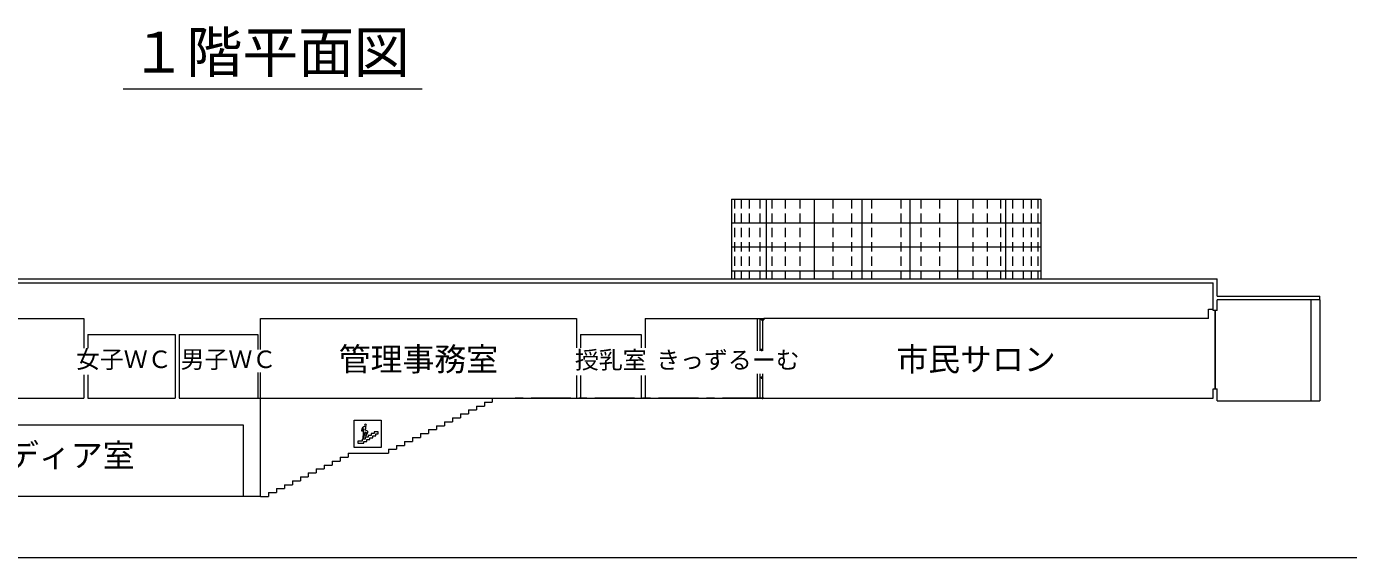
# Model space of a CAD drawing. Units: millimetres on the paper, enlarged 100 times, with parts at other scales. Extents: x -9667 to 46333, y -21730 to 17470.
# Drawn here: x 15294 to 31879, y -21730 to -15063 of the extents above; entities that cross this region are included whole.
import ezdxf
from ezdxf.enums import TextEntityAlignment as Align

# ---------------------------------------------------------------- set-up
doc = ezdxf.new("R2010")
doc.units = ezdxf.units.MM
doc.header["$LTSCALE"] = 100
doc.linetypes.add('CHAIN1', pattern=[8, 5, -1, 1, -1])
doc.linetypes.add('DASHED1', pattern=[1.8, 1.2, -0.6])
for name, color, linetype, lineweight in [('E-F', 7, 'Continuous', 18), ('F-1', 7, 'Continuous', 18), ('F-F', 7, 'Continuous', 18)]:
    doc.layers.add(name, color=color, linetype=linetype, lineweight=lineweight)
doc.styles.add('HG創英角ｺﾞｼｯｸUB', font='')
doc.styles.add('HGｺﾞｼｯｸE', font='')
doc.styles.get('HG創英角ｺﾞｼｯｸUB').set_extended_font_data('HG創英角ｺﾞｼｯｸUB')
doc.styles.get('HGｺﾞｼｯｸE').set_extended_font_data('HGｺﾞｼｯｸE')

msp = doc.modelspace()

# ---------------------------------------------------------------- linework, layer by layer
at = {"layer": 'E-F'}
for p, q in [((24140, -17230.4), (24140, -18230.4)), ((24579.1, -18230.4), (24579.1, -17230.4)), ((25179.1, -18230.4), (25179.1, -17230.4)), ((25779.1, -18230.4), (25779.1, -17230.4)), ((26379.1, -18230.4), (26379.1, -17230.4)), ((26979.1, -18230.4), (26979.1, -17230.4)), ((27579.1, -18230.4), (27579.1, -17230.4)), ((24140, -17530.4), (28018.2, -17530.4)), ((24140, -17830.4), (28018.2, -17830.4)), ((8396, -18230.4), (21367.5, -18230.4)), ((21367.5, -18230.4), (30229.2, -18230.4)), ((24140, -18130.4), (28018.2, -18130.4)), ((30229.2, -18447.1), (30229.2, -18230.4)), ((10796.8, -18280.4), (21367.5, -18280.4)), ((14196.1, -18280.4), (16012.7, -18280.4)), ((16146.1, -18280.4), (17159.9, -18280.4)), ((21367.5, -18280.4), (30179.2, -18280.4)), ((30179.2, -18627.1), (30179.2, -18280.4)), ((30229.2, -18447.1), (31520.8, -18447.1)), ((31520.8, -18497.1), (30229.2, -18497.1)), ((30229.2, -18627.1), (30229.2, -18497.1)), ((31404.2, -18497.1), (31404.2, -19763.7)), ((31520.8, -18497.1), (31520.8, -18447.1)), ((31520.8, -18497.1), (31520.8, -19763.7)), ((16012.7, -18730.4), (16012.7, -19103.8)), ((18229.2, -19118.5), (18229.2, -18730.4)), ((18229.2, -18730.4), (21367.5, -18730.4)), ((21367.5, -18730.4), (22196.1, -18730.4)), ((22196.1, -18730.4), (22196.1, -19096.3)), ((23054.6, -18730.4), (24544.1, -18730.4)), ((23054.6, -18730.4), (23054.6, -19096.3)), ((24460.7, -18730.4), (24460.7, -19133.5)), ((24494.1, -18730.4), (24494.1, -19133.5)), ((24510.7, -18730.4), (24510.7, -18747.1)), ((24523.7, -18735.4), (24531, -18735.4)), ((24523.7, -18735.4), (24523.7, -18747.1)), ((24525.4, -18737.1), (24529.4, -18737.1)), ((24525.4, -18737.1), (24525.4, -19133.5)), ((24529.4, -18737.1), (24529.4, -19133.5)), ((24544, -18730.4), (24544, -18747.1)), ((30120.9, -18730.4), (24544, -18730.4)), ((30120.9, -18610.4), (30179.2, -18610.4)), ((30120.9, -18730.4), (30120.9, -18610.4)), ((30229.2, -18627.1), (30179.2, -18627.1)), ((30202.2, -18627.1), (30202.2, -19613.7)), ((30206.2, -18627.1), (30206.2, -19613.7)), ((24510.7, -18747.1), (24523.7, -18747.1)), ((16062.7, -18930.4), (16062.7, -19103.8)), ((17209.9, -18930.4), (17209.9, -19730.4)), ((17209.9, -18930.4), (18196, -18930.4)), ((18196, -18930.4), (18196, -19118.5)), ((22246.1, -18930.4), (23004.6, -18930.4)), ((22246.1, -18930.4), (22246.1, -19096.3)), ((23004.6, -18930.4), (23004.6, -19096.3)), ((24510.7, -19118.7), (24494.1, -19118.7)), ((24510.7, -19125.4), (24494.1, -19125.4)), ((24510.7, -19113.7), (24523.7, -19113.7)), ((24523.7, -19113.7), (24523.7, -19130.4)), ((16012.7, -19434.5), (16012.7, -19730.4)), ((16062.7, -19434.5), (16062.7, -19730.4)), ((18196, -19408.9), (18196, -19730.4)), ((18229.2, -20963.9), (18229.2, -19408.9)), ((22196.1, -19446.4), (22196.1, -19730.4)), ((22246.1, -19446.4), (22246.1, -19730.4)), ((23004.6, -19446.4), (23004.6, -19730.4)), ((23054.6, -19446.4), (23054.6, -19730.4)), ((24460.7, -19423.7), (24460.7, -19730.4)), ((24494.1, -19423.7), (24494.1, -19730.4)), ((24510.7, -19468.7), (24494.1, -19468.7)), ((24510.7, -19475.4), (24494.1, -19475.4)), ((24510.7, -19480.4), (24523.7, -19480.4)), ((24523.7, -19480.4), (24523.7, -19463.7)), ((24525.4, -19423.7), (24525.4, -19733.7)), ((24529.4, -19423.7), (24529.4, -19733.7)), ((12062.7, -19730.4), (16012.7, -19730.4)), ((16062.7, -19730.4), (17159.9, -19730.4)), ((17209.9, -19730.4), (21367.5, -19730.4)), ((21138.2, -19729.1), (21138.2, -19778.5)), ((21367.5, -19730.4), (24523.7, -19730.4)), ((24510.7, -19723.7), (24523.7, -19723.7)), ((24510.7, -19730.4), (24510.7, -19723.7)), ((24523.7, -19735.4), (24523.7, -19723.7)), ((24523.7, -19735.4), (24531, -19735.4)), ((24525.4, -19733.7), (24529.4, -19733.7)), ((24531, -19730.4), (30179.2, -19730.4)), ((24544, -19730.4), (24544, -19723.7)), ((30179.2, -19613.7), (30229.2, -19613.7)), ((30179.2, -19730.4), (30179.2, -19613.7)), ((30229.2, -19763.7), (30229.2, -19613.7)), ((20837.8, -19877.3), (20837.8, -19926.6)), ((20837.8, -19877.3), (20937.9, -19877.3)), ((20937.9, -19827.9), (20937.9, -19877.3)), ((20937.9, -19827.9), (21038.1, -19827.9)), ((21038.1, -19778.5), (21038.1, -19827.9)), ((21038.1, -19778.5), (21138.2, -19778.5)), ((30229.2, -19763.7), (31520.8, -19763.7)), ((18012.7, -20063.7), (18012.7, -20963.7)), ((20537.5, -20025.4), (20537.5, -20074.8)), ((20537.5, -20025.4), (20637.6, -20025.4)), ((20637.6, -19976), (20637.6, -20025.4)), ((20637.6, -19976), (20737.7, -19976)), ((20737.7, -19926.6), (20737.7, -19976)), ((20737.7, -19926.6), (20837.8, -19926.6)), ((20137, -20223), (20137, -20272.4)), ((20137, -20223), (20237.1, -20223)), ((20237.1, -20173.6), (20237.1, -20223)), ((20237.1, -20173.6), (20337.2, -20173.6)), ((20337.2, -20124.2), (20337.2, -20173.6)), ((20337.2, -20124.2), (20437.3, -20124.2)), ((20437.3, -20074.8), (20437.3, -20124.2)), ((20437.3, -20074.8), (20537.5, -20074.8)), ((19836.6, -20371.2), (19836.6, -20420.6)), ((19836.6, -20371.2), (19936.7, -20371.2)), ((19936.7, -20321.8), (19936.7, -20371.2)), ((19936.7, -20321.8), (20036.9, -20321.8)), ((20036.9, -20272.4), (20036.9, -20321.8)), ((20036.9, -20272.4), (20137, -20272.4)), ((19130.3, -20519.3), (19130.3, -20568.7)), ((19130.3, -20519.3), (19230.4, -20519.3)), ((19230.4, -20470), (19230.4, -20519.3)), ((19230.4, -20470), (19330.5, -20470)), ((19330.5, -20420.6), (19330.5, -20470)), ((19330.5, -20420.6), (19430.6, -20420.6)), ((19430.6, -20420.6), (19836.6, -20420.6)), ((18729.8, -20716.9), (18729.8, -20766.3)), ((18729.8, -20716.9), (18829.9, -20716.9)), ((18829.9, -20667.5), (18829.9, -20716.9)), ((18829.9, -20667.5), (18930, -20667.5)), ((18930, -20618.1), (18930, -20667.5)), ((18930, -20618.1), (19030.1, -20618.1)), ((19030.1, -20568.7), (19030.1, -20618.1)), ((19030.1, -20568.7), (19130.3, -20568.7)), ((18429.4, -20865.1), (18429.4, -20914.5)), ((18429.4, -20865.1), (18529.5, -20865.1)), ((18529.5, -20815.7), (18529.5, -20865.1)), ((18529.5, -20815.7), (18629.7, -20815.7)), ((18629.7, -20766.3), (18629.7, -20815.7)), ((18629.7, -20766.3), (18729.8, -20766.3)), ((18012.7, -20963.7), (3215.3, -20963.7)), ((18229.2, -20963.9), (12062.7, -20963.9)), ((18229.2, -20963.9), (18329.3, -20963.9)), ((18329.3, -20914.5), (18329.3, -20963.9)), ((18329.3, -20914.5), (18429.4, -20914.5))]:
    msp.add_line(p, q, dxfattribs=at)
at = {"layer": 'E-F', "linetype": 'DASHED1'}
for p, q in [((24176.9, -17230.4), (24176.9, -18230.4)), ((24260.2, -17230.4), (24260.2, -18230.4)), ((24360.2, -17230.4), (24360.2, -18230.4)), ((24493.5, -17230.4), (24493.5, -18230.4)), ((24643.9, -17230.4), (24643.9, -18230.4)), ((24810.5, -17230.4), (24810.5, -18230.4)), ((24993.9, -17230.4), (24993.9, -18230.4)), ((25410.8, -17230.4), (25410.8, -18230.4)), ((25643.9, -17230.4), (25643.9, -18230.4)), ((25893.9, -17230.4), (25893.9, -18230.4)), ((26264.3, -17230.4), (26264.3, -18230.4)), ((26514.2, -17230.4), (26514.2, -18230.4)), ((26747.3, -17230.4), (26747.3, -18230.4)), ((27164.3, -17230.4), (27164.3, -18230.4)), ((27347.6, -17230.4), (27347.6, -18230.4)), ((27514.3, -17230.4), (27514.3, -18230.4)), ((27664.6, -17230.4), (27664.6, -18230.4)), ((27797.9, -17230.4), (27797.9, -18230.4)), ((27897.9, -17230.4), (27897.9, -18230.4)), ((27981.3, -17230.4), (27981.3, -18230.4))]:
    msp.add_line(p, q, dxfattribs=at)
at = {"layer": 'E-F', "linetype": 'CHAIN1'}
msp.add_line((24523.7, -19730.4), (21367.5, -19730.4), dxfattribs=at)
at = {"layer": 'E-F'}
for points in [[(24140, -17230.4), (28018.2, -17230.4), (28018.2, -18230.4)], [(12062.7, -19730.4), (12062.7, -18730.4), (16012.7, -18730.4)], [(24531, -18735.4), (24531, -18747.1), (24544, -18747.1)], [(16062.7, -18930.4), (17159.9, -18930.4), (17159.9, -19730.4)], [(24510.7, -19113.7), (24510.7, -19130.4), (24523.7, -19130.4)], [(24510.7, -19480.4), (24510.7, -19463.7), (24523.7, -19463.7)], [(24531, -19735.4), (24531, -19723.7), (24544, -19723.7)], [(12062.7, -20963.9), (12062.7, -20063.7), (18012.7, -20063.7)], [(19496.9, -20134.4), (19497.1, -20138.5), (19507.7, -20140.3), (19507.7, -20139.5)], [(19520.6, -20111.5), (19514.5, -20227.6), (19527.9, -20227.6), (19542.3, -20153.6), (19555.6, -20159.8), (19546.4, -20193.8), (19556.1, -20203.4), (19576.1, -20160.5), (19577.2, -20155.1)], [(19547.4, -20085.5), (19545.6, -20084.2), (19545.4, -20084.2)], [(19570.9, -20144.3), (19546.9, -20130.5), (19549.1, -20118.8)]]:
    msp.add_lwpolyline(points, dxfattribs=at)
for points in [[(19745.1, -20348), (19403.8, -20348), (19403.8, -20006.8), (19745.1, -20006.8)], [(19705.4, -20151.2), (19656.9, -20151.2), (19656.9, -20174.5), (19618.7, -20174.5), (19618.7, -20197.9), (19580.6, -20197.9), (19580.6, -20221), (19542.4, -20221), (19542.4, -20244.1), (19504.3, -20244.1), (19504.3, -20267.3), (19449.1, -20267.3), (19449.1, -20295.2), (19525.4, -20295.2), (19525.4, -20272), (19563.5, -20272), (19563.5, -20248.7), (19601.6, -20248.7), (19601.6, -20225.5), (19639.7, -20225.5), (19639.7, -20202.4), (19677.9, -20202.4), (19677.9, -20179.1), (19705.4, -20179.1)]]:
    msp.add_lwpolyline(points, close=True, dxfattribs=at)
for centre, radius, start, end in [((19546.6, -20067.2), 13.2, 182.59799, 267.44292), ((19546.6, -20068.4), 13.2, 92.29837, 177.66072), ((19545.5, -20067.3), 13.1, 272.17571, 357.77656), ((19545.6, -20068.3), 13.1, 2.07451, 87.97322), ((19549.2, -20136.3), 52.3, 94.11782, 177.94518), ((19544.9, -20139.7), 37.2, 130.76114, 179.77837), ((19482.3, -20105.5), 68.1, 0.02208, 17.06473), ((19478.4, -20105.5), 71.9, 349.35009, 0.04517), ((19564.6, -20155.3), 12.6, 0.6005, 59.94799)]:
    msp.add_arc(centre, radius, start, end, dxfattribs=at)
at = {"layer": 'F-1'}
msp.add_line((16507, -15846.9), (20257, -15846.9), dxfattribs=at)
at = {"layer": 'F-F'}
msp.add_line((-9667.2, -21730.4), (46332.8, -21730.4), dxfattribs=at)

# ---------------------------------------------------------------- texts
at = {"layer": 'E-F', "style": 'HGｺﾞｼｯｸE'}
for s, height, p in [('管理事務室', 293.3, (19210.7, -19475.1)), ('市民サロン', 293.3, (26205.6, -19475.1)), ('女子ＷＣ', 219.9, (15915.1, -19417.5)), ('男子ＷＣ', 219.9, (17228.2, -19417.5)), ('授乳室', 219.9, (22174.4, -19425.1)), ('きっずるーむ', 219.9, (23193.7, -19425.1)), ('マルチメディア室', 293.3, (13449.9, -20681.1))]:
    msp.add_text(s, height=height, dxfattribs=at).set_placement(p, align=Align.BOTTOM_LEFT)
at = {"layer": 'F-1', "style": 'HG創英角ｺﾞｼｯｸUB'}
msp.add_text('１階平面図', height=513.2, dxfattribs=at).set_placement((16601.7, -15796.8), align=Align.BOTTOM_LEFT)

doc.saveas('drawing.dxf')
